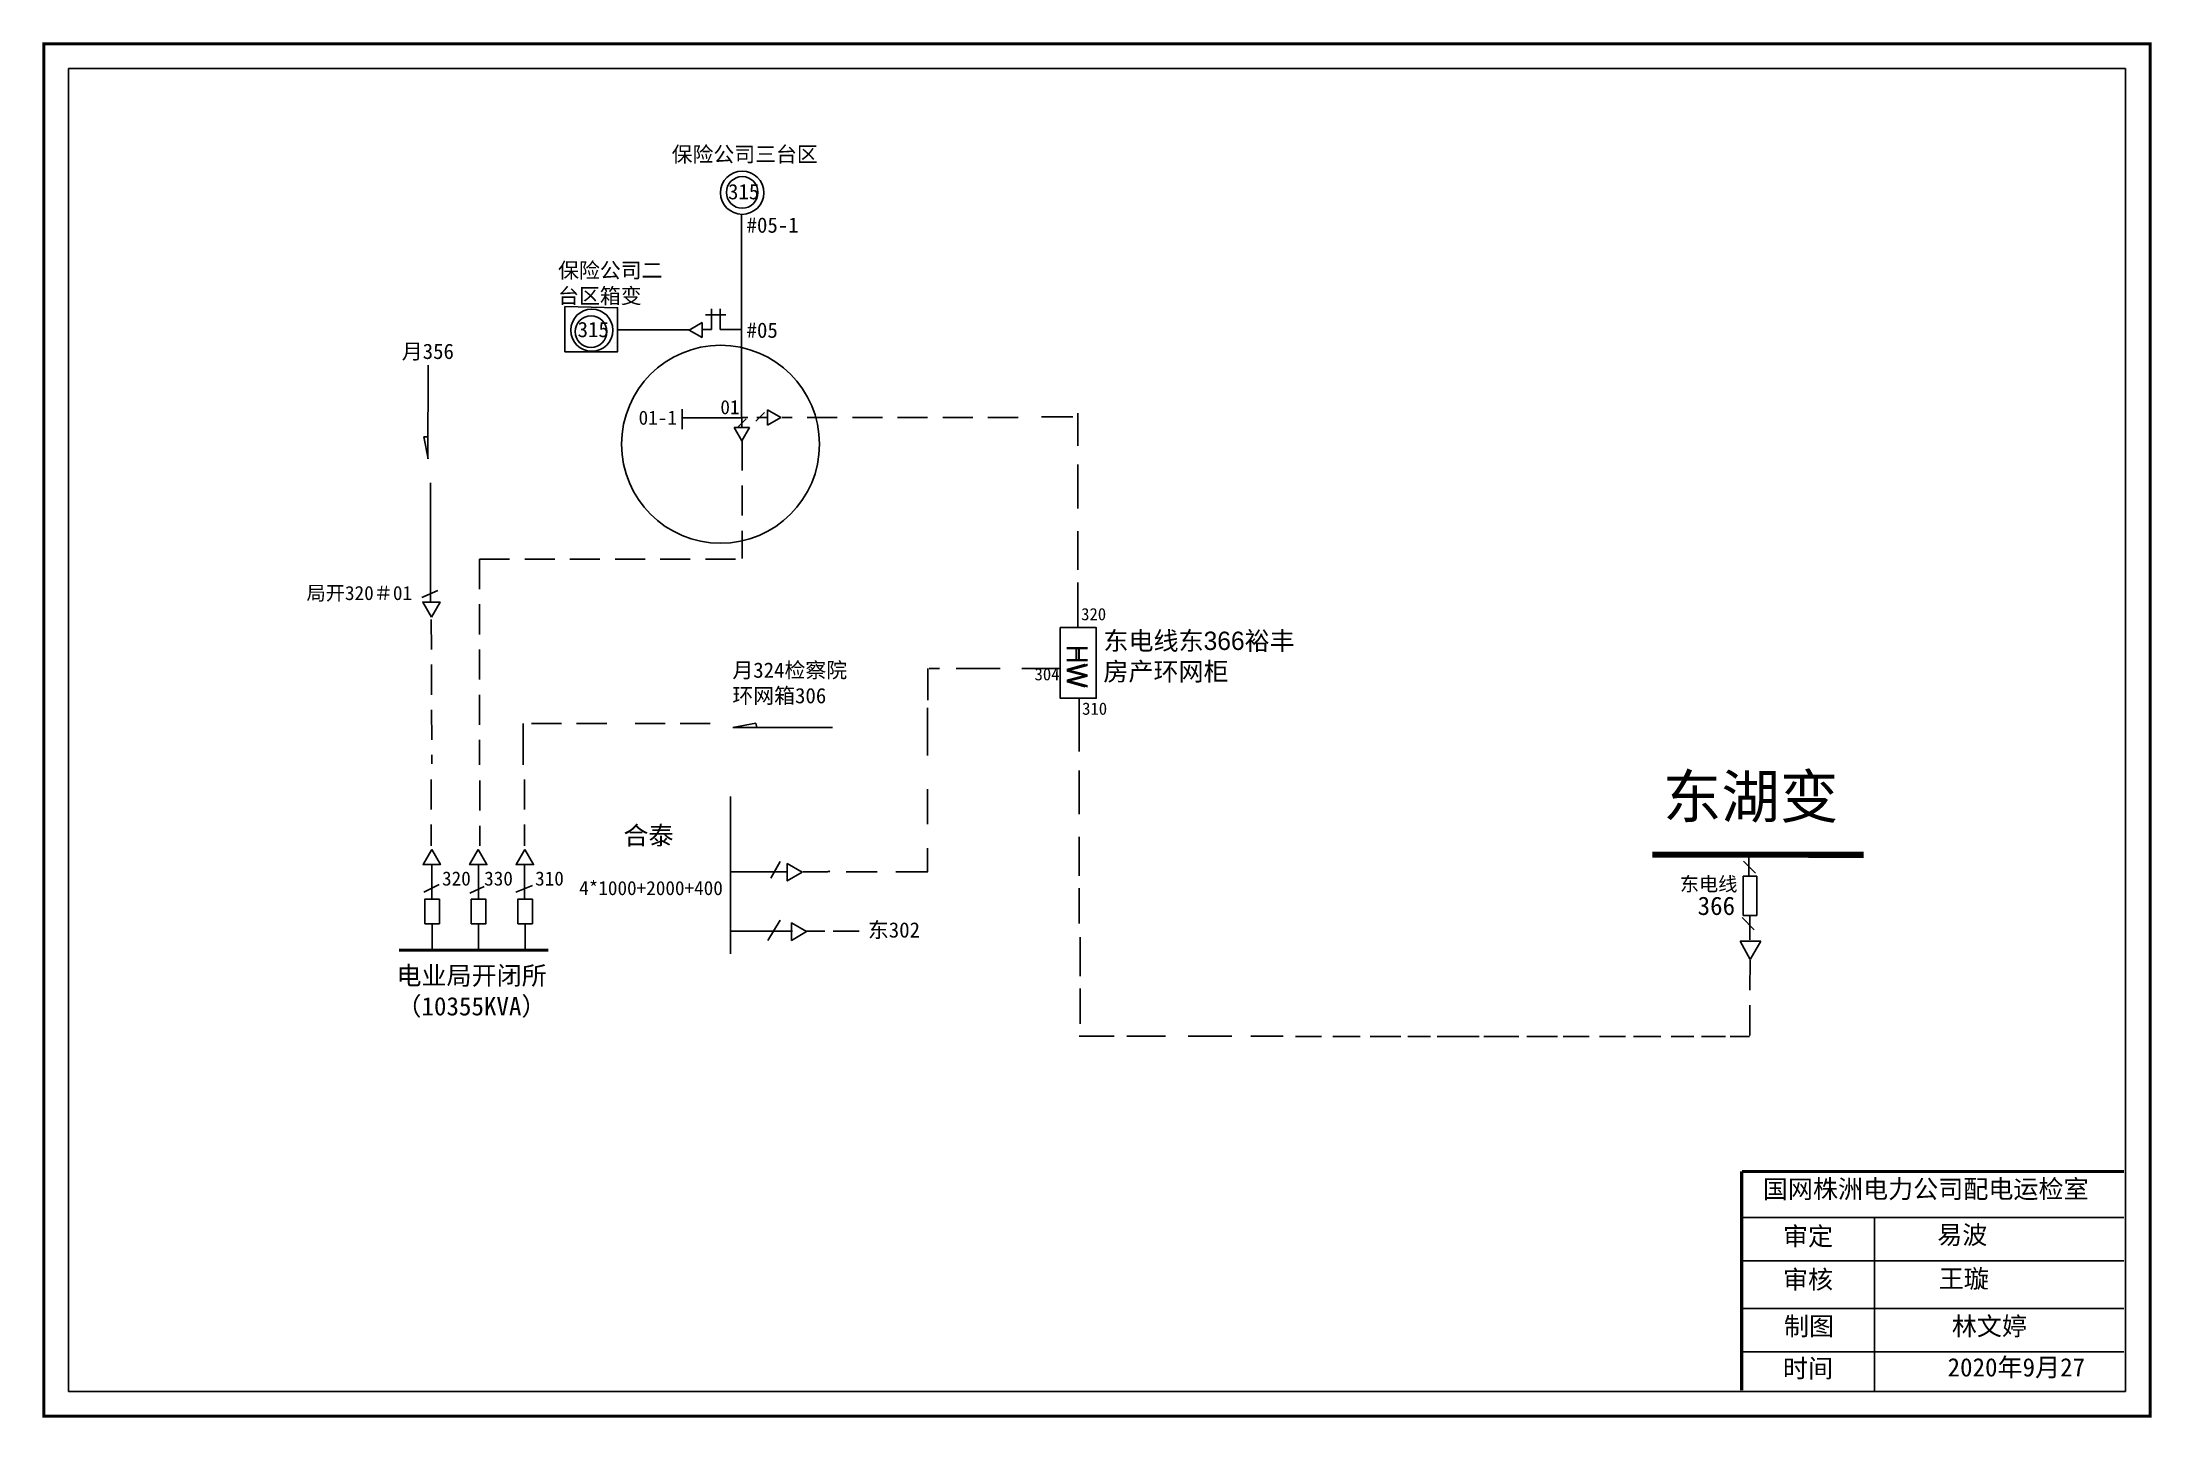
# Model space of a CAD drawing. Extents: x 0 to 344, y 0 to 224.
import ezdxf

# ---------------------------------------------------------------- set-up
doc = ezdxf.new("R2010")
doc.units = 0
doc.header["$LTSCALE"] = 0.774411
doc.linetypes.add('ACAD_ISO02W100', pattern=[15, 12, -3])
doc.linetypes.add('DASHED2', pattern=[9.525, 6.35, -3.175])
doc.layers.get('0').update_dxf_attribs({"linetype": 'CONTINUOUS'})
doc.styles.get("Standard").update_dxf_attribs({"font": '', "height": 2.5})
doc.styles.add('字体', font='', dxfattribs={"height": 2.5})
doc.styles.get('Standard').set_extended_font_data('楷体_GB2312')
doc.styles.get('字体').set_extended_font_data('楷体_GB2312')

msp = doc.modelspace()

# ---------------------------------------------------------------- linework, layer by layer
at = {"linetype": 'Continuous'}
for p, q in [((113.98, 163.16), (113.98, 196.07)), ((108.08, 179.83), (111.39, 179.83)), ((109.07, 177.43), (109.07, 180.8)), ((110.48, 177.43), (110.48, 180.8)), ((105.37, 177.4), (93.84, 177.4)), ((109.07, 177.43), (107.56, 177.43)), ((113.93, 177.43), (110.48, 177.43)), ((114.98, 163.08), (114, 163.08)), ((62.79, 156.35), (62.08, 159.93)), ((62.08, 159.93), (62.79, 159.93)), ((63.17, 152.42), (63.17, 132.91)), ((61.8, 133.73), (64.41, 134.83)), ((144.39, 122.1), (144.39, 116.96)), ((144.62, 122.1), (146.29, 122.1)), ((112.54, 112.49), (116.29, 113.2)), ((128.83, 112.49), (112.54, 112.49)), ((116.29, 113.2), (116.47, 112.49)), ((112.19, 75.54), (112.19, 101.24)), ((63.42, 89.99), (63.42, 84.65)), ((71.04, 89.99), (71.04, 84.53)), ((78.55, 89.99), (78.55, 84.65)), ((118.76, 87.89), (120.3, 90.61)), ((279.57, 88.73), (277.58, 90.7)), ((64.6, 86.88), (62.09, 85.63)), ((71.94, 86.53), (69.61, 85.45)), ((79.82, 86.7), (77.13, 85.63)), ((121.48, 88.96), (112.25, 88.96)), ((123.97, 88.96), (128.11, 88.96)), ((131.05, 88.96), (136.11, 88.96)), ((139.18, 88.96), (144.41, 88.96)), ((122.31, 79.26), (112.14, 79.26)), ((118.29, 77.73), (120.3, 81.04)), ((124.45, 79.28), (127.56, 79.28)), ((128.93, 79.28), (133.21, 79.28)), ((279.35, 79.49), (277.36, 81.47)), ((278.64, 81.81), (278.64, 77.86)), ((278.65, 74.66), (277.02, 77.62)), ((277.06, 77.6), (280.41, 77.62)), ((280.41, 77.62), (278.65, 74.66)), ((204.42, 62.05), (208.68, 62.05)), ((210.53, 62.05), (214.98, 62.05)), ((216.65, 62.05), (221.65, 62.05)), ((222.76, 62.05), (226.47, 62.05)), ((227.58, 62.05), (234.44, 62.05)), ((235.18, 62.05), (240.92, 62.05)), ((242.22, 62.05), (247.22, 62.05)), ((248.15, 62.05), (252.41, 62.05)), ((254.08, 62.05), (258.34, 62.05)), ((259.64, 62.05), (264.08, 62.05)), ((265.75, 62.05), (269.46, 62.05)), ((270.75, 62.05), (274.65, 62.05)), ((275.39, 62.05), (278.54, 62.05)), ((277.33, 32.54), (339.7, 32.54)), ((298.98, 32.53), (298.98, 4.2)), ((277.33, 25.44), (339.7, 25.44)), ((277.33, 17.69), (339.7, 17.69)), ((277.33, 10.59), (339.7, 10.59))]:
    msp.add_line(p, q, dxfattribs=at)
for p, q in [((107.56, 178.59), (105.41, 177.35)), ((105.41, 177.35), (107.56, 176.11)), ((107.56, 176.11), (107.56, 178.59)), ((62.79, 171.62), (62.78, 156.35)), ((114.74, 162.87), (113.31, 161.43)), ((114.03, 161.44), (114.03, 163.17)), ((117.75, 163.91), (116.31, 162.47)), ((118.23, 163.08), (116.49, 163.08)), ((120.38, 163.08), (118.23, 164.32)), ((118.23, 164.32), (118.23, 161.84)), ((118.23, 161.84), (120.38, 163.08)), ((115.27, 161.44), (112.79, 161.44)), ((112.79, 161.44), (114.03, 159.29)), ((114.03, 159.29), (115.27, 161.44)), ((78.31, 106.41), (78.31, 113.17)), ((63.44, 80.47), (63.44, 76.18)), ((71.04, 80.47), (71.04, 76.18)), ((78.63, 80.47), (78.63, 76.18))]:
    msp.add_line(p, q)
at = {"color": 0, "linetype": 'Continuous'}
for p, q in [((104.26, 164.43), (104.26, 161.17)), ((114.1, 163.03), (104.37, 163.03)), ((162.95, 163.17), (168.07, 163.17)), ((168.89, 158.46), (168.89, 163.78)), ((168.89, 148.23), (168.89, 155.39)), ((168.89, 138.2), (168.89, 144.55)), ((168.89, 128.95), (168.89, 136.16)), ((149.05, 122.14), (156.21, 122.14)), ((159.77, 122.14), (166.12, 122.14)), ((169.09, 108.56), (169.09, 117.27)), ((144.33, 115.72), (144.33, 107.95)), ((169.09, 98.33), (169.09, 105.49)), ((144.33, 102.43), (144.33, 96.7)), ((169.09, 88.3), (169.09, 94.65)), ((144.33, 92.81), (144.33, 88.93)), ((169.09, 80.53), (169.09, 86.26)), ((169.29, 71.94), (169.29, 78.28)), ((169.29, 64.16), (169.29, 69.89)), ((169.09, 62.14), (174.82, 62.14)), ((176.87, 62.14), (183.21, 62.14)), ((186.89, 62.14), (194.05, 62.14)), ((197.12, 62.14), (202.44, 62.14))]:
    msp.add_line(p, q, dxfattribs=at)
at = {"color": 0, "linetype": 'DASHED2'}
msp.add_line((159.12, 163.06), (120.55, 163.06), dxfattribs=at)
at = {"linetype": 'DASHED2'}
for p, q in [((114.07, 159.36), (114.07, 140.08)), ((71.19, 139.94), (114.21, 139.94)), ((71.2, 139.97), (71.2, 106.42)), ((63.31, 130.14), (63.4, 106.54)), ((91.96, 113.17), (78.56, 113.17)), ((108.88, 113.17), (96.03, 113.17)), ((63.3, 104.02), (63.3, 93.19)), ((71.25, 103.85), (71.25, 93.19)), ((78.53, 104.02), (78.53, 93.19)), ((278.66, 74.55), (278.6, 62.14))]:
    msp.add_line(p, q, dxfattribs=at)
at = {"linetype": 'ACAD_ISO02W100'}
msp.add_line((278.43, 88.23), (278.43, 91.32), dxfattribs=at)
at = {"color": 1, "linetype": 'Continuous'}
msp.add_line((128.17, 89.13), (128.37, 88.93), dxfattribs=at)
at = {"linetype": 'Continuous', "const_width": 0.5}
msp.add_lwpolyline([(0.03, 224.07), (344.01, 224.07), (344.01, 0.1), (0.03, 0.1)], close=True, dxfattribs=at)
at = {"linetype": 'Continuous'}
for points in [[(4.08, 220.02), (339.96, 220.02), (339.96, 4.15), (4.08, 4.15)], [(85.15, 181.17), (93.75, 180.99), (93.75, 173.81), (85.15, 173.81)]]:
    msp.add_lwpolyline(points, close=True, dxfattribs=at)
for points in [[(63.34, 130.51), (64.76, 132.97), (61.92, 132.97)], [(63.39, 92.58), (64.81, 90.12), (61.97, 90.12)], [(70.99, 92.58), (72.41, 90.12), (69.57, 90.12)], [(78.59, 92.58), (80.01, 90.12), (77.17, 90.12)], [(123.89, 88.88), (121.43, 90.29), (121.43, 87.46)], [(62.24, 80.47), (64.64, 80.47), (64.64, 84.47), (62.24, 84.47)], [(69.84, 80.47), (72.24, 80.47), (72.24, 84.47), (69.84, 84.47)], [(77.43, 80.47), (79.83, 80.47), (79.83, 84.47), (77.43, 84.47)], [(124.6, 79.18), (122.14, 80.6), (122.14, 77.76)]]:
    msp.add_lwpolyline(points, close=True)
at = {"color": 0, "linetype": 'Continuous'}
msp.add_lwpolyline([(166.03, 128.8), (171.9, 128.8), (171.9, 117.27), (166.03, 117.27)], close=True, dxfattribs=at)
at = {"linetype": 'Continuous'}
for points, const_width in [([(297.22, 91.72), (262.68, 91.74)], 1), ([(277.29, 40.05), (277.29, 4.32)], 0.5), ([(277.33, 40.05), (339.7, 40.05)], 0.5)]:
    msp.add_lwpolyline(points, dxfattribs=dict(at, const_width=const_width))
at = {"linetype": 'ACAD_ISO02W100'}
msp.add_lwpolyline([(279.75, 81.83), (277.54, 81.83), (277.54, 88.23), (279.75, 88.23)], close=True, dxfattribs=at)
at = {"const_width": 0.5}
msp.add_lwpolyline([(58.02, 76.18), (82.42, 76.18)], dxfattribs=at)
at = {"linetype": 'Continuous'}
for centre, radius in [((114.08, 199.76), 3.53), ((114.08, 199.8), 2.58), ((89.53, 177.32), 3.44), ((89.4, 177.09), 2.58)]:
    msp.add_circle(centre, radius, dxfattribs=at)
at = {"color": 1, "linetype": 'Continuous'}
msp.add_circle((110.55, 158.71), 16.15, dxfattribs=at)

# ---------------------------------------------------------------- texts
at = {"linetype": 'Continuous', "attachment_point": 1, "style": '字体'}
for s, insert, char_height, width in [('保险公司三台区', (102.56, 207.29), 2.5, 26.0982), ('保险公司二台区箱变', (84.02, 188.35), 2.5, 17.7716), ('月356', (58.5, 175.13), 2.5, 20.4094), ('国网株洲电力公司配电运检室', (280.74, 38.69), 3, 82.0179), ('审定', (284.03, 30.98), 3, 23.4615), ('{\\fSimSun|b0|i0|c134|p2;易波}', (309.22, 31.21), 3, 23.4615), ('审核', (284.03, 23.92), 3, 23.4615), ('王璇', (309.47, 24.05), 3, 33.0539), ('制图', (284.19, 16.3), 3, 23.4615), ('{\\fSimSun|b0|i0|c134|p2;林文婷}', (311.6, 16.3), 3, 23.4615), ('时间', (284.03, 9.42), 3, 23.4615), ('2020{\\fSimSun|b0|i0|c134|p2;年}9{\\fSimSun|b0|i0|c134|p2;月27}', (310.9, 9.59), 3, 23.4615)]:
    msp.add_mtext(s, dxfattribs=dict(at, insert=insert, char_height=char_height, width=width))
at = {"linetype": 'Continuous', "attachment_point": 1}
for s, insert, char_height, width in [('315', (111.77, 201.18), 2.5, 4.26), ('{\\fSimSun|b0|i0|c134|p2;315}', (87.21, 178.69), 2.5, 4.26), ('#05', (114.8, 178.58), 2.5, 4.26), ('东电线', (267.18, 88.1), 2.3, 9.4903), ('366', (270.09, 84.9), 3, 6.7865)]:
    msp.add_mtext(s, dxfattribs=dict(at, insert=insert, char_height=char_height, width=width))
at = {"color": 1, "linetype": 'Continuous', "insert": (114.8, 195.73), "char_height": 2.5, "width": 4.26, "attachment_point": 1}
msp.add_mtext('{\\C256;#05-1}', dxfattribs=at)
at = {"char_height": 2.3, "attachment_point": 1}
for s, insert, width in [('01', (110.52, 165.92), 16.4292), ('{\\fSimSun|b0|i0|c134|p2;01-1}', (97.17, 164.2), 16.4292), ('局开320＃01', (42.95, 135.59), 17.3545), ('{\\H0.8696x;320}', (169.43, 131.99), 16.4292), ('{\\H0.8696x;304}', (161.82, 122.19), 16.4292), ('{\\H0.8696x;310}', (169.59, 116.57), 16.4292), ('320', (65.07, 89), 4.8377), ('330', (71.95, 89), 4.8377), ('310', (80.27, 89), 4.8377), ('4*1000+2000+400', (87.46, 87.44), 16.4292)]:
    msp.add_mtext(s, dxfattribs=dict(at, insert=insert, width=width))
at = {"color": 0, "linetype": 'Continuous', "char_height": 2.5, "attachment_point": 1, "style": '字体'}
for s, insert, width in [('{\\fSimSun|b0|i0|c134|p2;\\H1.2x;东电线东\\f\uffbfﾬￌ￥_GB2312|b0|i0|c134|p49;366\\fSimSun|b0|i0|c134|p2;裕丰房产环网柜}', (173.06, 128.14), 32.1906), ('东302', (134.61, 80.71), 14.6805)]:
    msp.add_mtext(s, dxfattribs=dict(at, insert=insert, width=width))
at = {"linetype": 'Continuous', "char_height": 2, "width": 9.2487, "attachment_point": 1, "rotation": 270, "style": '字体'}
for insert in [(170.07, 125.97), (170.51, 125.97)]:
    msp.add_mtext('{\\fArial|b0|i0|c0|p32;\\H1.5x;HW}', dxfattribs=dict(at, insert=insert))
at = {"attachment_point": 1, "style": '字体'}
for s, insert, char_height, width in [('{\\fSimSun|b0|i0|c134|p2;月}324{\\fSimSun|b0|i0|c134|p2;检察院环网箱306}', (112.48, 123.11), 2.5, 20.6352), ('合泰', (94.68, 96.38), 3, 20.4447), ('电业局开闭所 （10355KVA）', (57.62, 73.51), 3, 25.5857)]:
    msp.add_mtext(s, dxfattribs=dict(at, insert=insert, char_height=char_height, width=width))
at = {"color": 7, "linetype": 'Continuous', "insert": (264.42, 104.73), "char_height": 7, "width": 132.2648, "attachment_point": 1, "style": '字体'}
msp.add_mtext('东湖变', dxfattribs=at)

doc.saveas('drawing.dxf')
